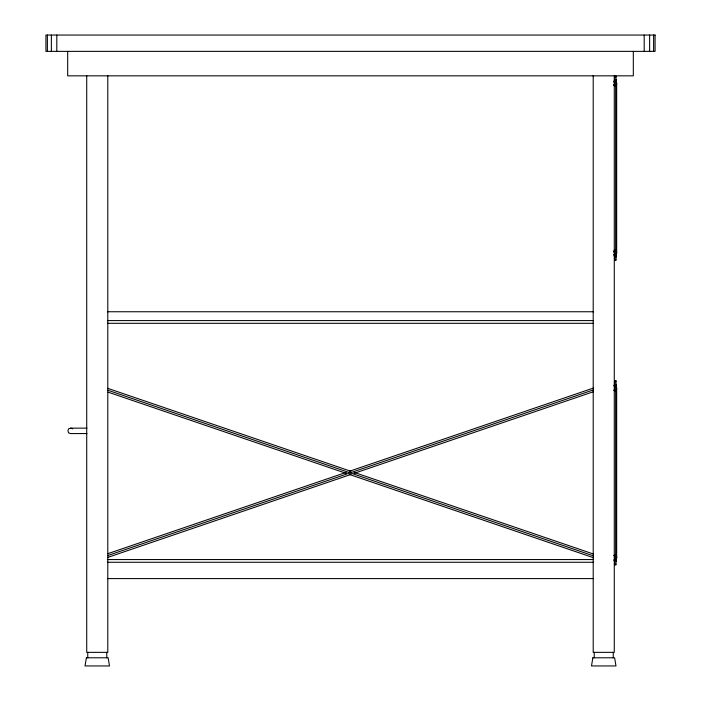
<?xml version="1.0" encoding="UTF-8"?>
<svg xmlns="http://www.w3.org/2000/svg" width="701" height="701" viewBox="0 0 701 701"><rect width="100%" height="100%" fill="white"/><g stroke="black" fill="none" stroke-linecap="round" stroke-linejoin="round"><path stroke-width="1.05" d="M615.977 384.174L616.661 388.424L616.661 557.356L615.977 561.589L616.661 557.339L615.977 555.148M616.661 83.848L615.977 79.634L616.661 83.831L615.977 86.021L613.603 85.504M615.977 390.588L616.661 388.407L615.644 386.733M613.708 82.14L614.619 79.599M613.804 385.865L614.619 384.174M616.661 83.831L615.644 85.504L615.644 251.089L616.661 252.763L615.977 257.013L616.661 252.763L616.661 83.831L615.977 82.806M615.644 390.071L616.661 388.407L615.977 387.381M615.644 559.004L616.661 557.356M615.977 253.78L616.661 252.763L615.977 250.572L613.603 251.089M615.977 558.346L616.661 557.339L615.644 555.665M613.603 252.036L614.619 250.572M613.603 555.665L614.619 555.148M108.12 553.588L346.224 472.369M349.326 471.309L593.642 387.977M107.919 555.499L593.44 389.887M107.709 557.418L350.991 474.428M354.093 473.368L593.23 391.798M86.959 428.136L70.643 428.136L68.602 428.81L67.927 430.852L68.602 432.894L70.643 433.568L86.959 433.568M614.619 77.18L615.977 77.18M614.619 82.315L615.977 82.315M614.619 254.305L615.977 254.305M614.619 259.431L615.977 259.431M107.376 311.752L593.624 311.752M107.376 320.585L593.624 320.585M107.358 323.31L593.624 323.31M614.619 381.756L615.977 381.756M614.619 386.891L615.977 386.891M614.619 558.872L615.977 558.872M107.358 559.556L593.624 559.556M107.376 562.272L593.624 562.272M614.619 563.998L615.977 563.998M107.376 578.588L593.624 578.588M70.643 428.136L72.685 428.81M107.717 388.328L350.999 471.317M354.101 472.378L593.239 553.948M107.919 390.238L593.44 555.858M108.12 392.148L346.224 473.368M349.326 474.428L593.642 557.768M613.603 390.071L614.619 390.588M613.603 84.558L614.619 86.021M613.804 559.862L614.619 561.554M613.708 254.445L614.619 256.978M653.612 35.05L653.612 51.366M649.634 35.05L649.634 51.366M644.193 35.05L644.193 51.366M633.318 51.366L633.318 75.839L67.682 75.839L67.682 51.366M615.644 391.167L615.644 554.579M614.278 75.62L614.278 652.351L593.204 652.351L593.204 75.62M613.261 652.351L613.261 657.792M594.229 652.351L594.229 657.792M107.796 75.62L107.796 652.351L86.722 652.351L86.722 75.62M106.771 652.351L106.771 657.792M87.739 652.351L87.739 657.792M56.807 35.05L56.807 51.366M51.366 35.05L51.366 51.366M47.388 35.05L47.388 51.366M86.381 657.792L85.023 665.95L109.496 665.95L108.138 657.792L86.381 657.792M592.862 657.792L591.504 665.95L615.977 665.95L614.619 657.792L592.862 657.792M655.076 35.05L45.924 35.05L45.924 51.366L655.076 51.366L655.076 35.05M615.977 76.146L614.619 76.172L614.619 86.407L615.977 86.407L615.977 76.146M615.977 250.196L614.619 250.196L614.619 260.465L615.977 260.465L615.977 250.196M615.977 380.722L614.619 380.739L614.619 390.983L615.977 390.983L615.977 380.722M615.977 554.771L614.619 554.771L614.619 565.041L615.977 565.015L615.977 554.771"/></g></svg>
